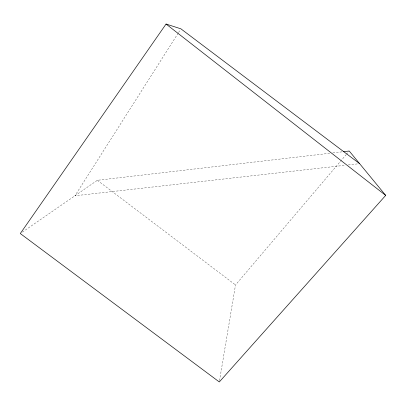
<?xml version="1.0" encoding="UTF-8"?>
<svg xmlns="http://www.w3.org/2000/svg" width="406" height="406" viewBox="0 0 406 406"><rect width="100%" height="100%" fill="white"/><g stroke="black" fill="none" stroke-linecap="round" stroke-linejoin="round"><path stroke-width="0.3" stroke-dasharray="2.03 1.52" d="M219.514 380.716L235.516 284.961L345.942 154.889M178.188 33.114L74.948 195.778L345.13 165.293M178.528 32.576L180.223 29.902M346.354 154.402L348.82 151.504M22.381 232.11L97.359 180.289L329.708 153.285M332.859 152.92L342.304 151.824M348.282 164.937L359.614 163.659M97.359 180.289L235.516 284.961"/><path stroke-width="0.61" d="M359.614 163.659L180.903 28.831L166.064 24.04L20.3 233.551L219.306 381.96L385.7 195.393L349.231 151.017L343.562 151.677M166.064 24.04L385.7 195.393"/></g></svg>
